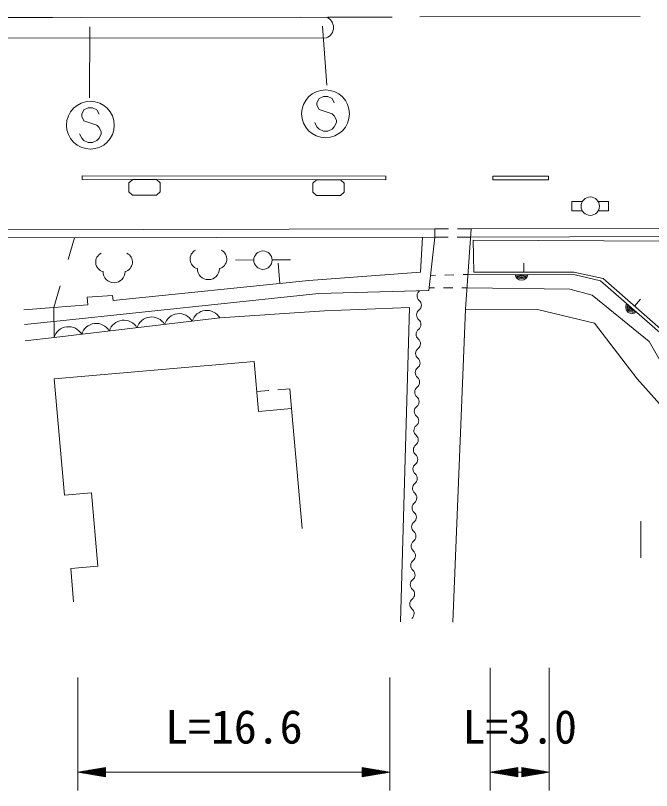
# Model space of a CAD drawing. Units: millimetres, scale not verified. Extents: x 40000 to 680000, y 20000 to 380000.
# Drawn here: x 404880 to 439503, y 247407 to 289565 of the extents above; entities that cross this region are included whole.
import ezdxf
from ezdxf.enums import TextEntityAlignment as Align

# ---------------------------------------------------------------- set-up
doc = ezdxf.new("R2010")
doc.units = ezdxf.units.MM
doc.header["$LTSCALE"] = 1000
doc.linetypes.add('CHAIN', pattern=[18.5, 12, -1.5, 3.5, -1.5])
for name, color, linetype, lineweight in [('M-BGD', 7, 'Continuous', 13), ('M-BGD-EXST', 7, 'Continuous', 13), ('M-BMK', 2, 'CHAIN', 13), ('M-STR-HTXT', 7, 'Continuous', 13), ('M-STR-STRC', 7, 'Continuous', 13), ('M-STR-STRD', 7, 'Continuous', 13)]:
    doc.layers.add(name, color=color, linetype=linetype, lineweight=lineweight)
doc.styles.add('ＭＳ ゴシック', font='')
doc.styles.get('ＭＳ ゴシック').set_extended_font_data('MS Gothic')

msp = doc.modelspace()

# ---------------------------------------------------------------- linework, layer by layer
at = {"layer": 'M-BGD'}
for p, q in [((411059, 280461), (411058, 279978)), ((411259, 280646), (411059, 280461)), ((411259, 280646), (412561, 280644)), ((412561, 280644), (412761, 280458)), ((412761, 280458), (412760, 279975)), ((421075, 280442), (421074, 279959)), ((421275, 280627), (421075, 280442)), ((421275, 280627), (422577, 280625)), ((422577, 280625), (422777, 280439)), ((422777, 280439), (422776, 279956)), ((411258, 279792), (411058, 279978)), ((412560, 279789), (412760, 279975)), ((421274, 279773), (421074, 279959)), ((422575, 279771), (422776, 279956)), ((411258, 279792), (412560, 279789)), ((421274, 279773), (422575, 279771)), ((390766, 277890), (427700, 277957)), ((428443, 277958), (427700, 277957)), ((427700, 277957), (427701, 277507)), ((429685, 277961), (428943, 277959)), ((429685, 277961), (476916, 278063)), ((400339, 277458), (427701, 277507)), ((408098, 277471), (407746, 276295)), ((427701, 277507), (428427, 277508)), ((428927, 277509), (429653, 277511)), ((429653, 277511), (476917, 277613)), ((429803, 277343), (440576, 277291)), ((417851, 276261), (416851, 276269)), ((418851, 276265), (419850, 276281)), ((419261, 274982), (419186, 276097)), ((432548, 275594), (432548, 276094)), ((427744, 275435), (427478, 275428)), ((428744, 275459), (428244, 275447)), ((429510, 275477), (429244, 275471)), ((407317, 274858), (406966, 273682)), ((427682, 274754), (427405, 274756)), ((428682, 274748), (428182, 274751)), ((429458, 274744), (429182, 274745)), ((438582, 273758), (438912, 274134)), ((405340, 273553), (406966, 273682)), ((406966, 273682), (406979, 272047)), ((405376, 272748), (406972, 272920)), ((416007, 273110), (406979, 272047)), ((405414, 271875), (406979, 272047)), ((417874, 270752), (406991, 269807)), ((417874, 270752), (418111, 268026)), ((406991, 269807), (407540, 263480)), ((418017, 269106), (418669, 269163)), ((419167, 269206), (419819, 269263)), ((419913, 268182), (419819, 269263)), ((418111, 268026), (419913, 268182)), ((419913, 268182), (420480, 261657)), ((407540, 263480), (409012, 263608)), ((409012, 263608), (409359, 259616)), ((438930, 262056), (438930, 260056)), ((409359, 259616), (407887, 259488)), ((407887, 259488), (408044, 257678))]:
    msp.add_line(p, q, dxfattribs=at)
for points in [[(429685, 277961), (429377, 273590), (428685, 256564)], [(406966, 273682), (408820, 273827), (408789, 274235), (410168, 274329), (410199, 274063), (420855, 275144), (426935, 275606), (427044, 277505)], [(427701, 277507), (427389, 274603), (421387, 274446), (406972, 272920)], [(440576, 277291), (440611, 272376), (440296, 272254), (436868, 275262), (435271, 275594), (429826, 275594), (429803, 277343)], [(429510, 275477), (435342, 275456), (436720, 275128), (440106, 272196), (441989, 268601), (443013, 267526), (445199, 267059), (448270, 268133), (455473, 269441), (471901, 275033), (473435, 275297), (475097, 275274), (476849, 274541)], [(429458, 274744), (435048, 274674), (436270, 274345), (439373, 271830), (441582, 267951), (443533, 266576), (445414, 266083), (451337, 261922), (455403, 260277), (465416, 259748), (470235, 258596)], [(416007, 273110), (421701, 273506), (426323, 273679), (425838, 256590)], [(429377, 273590), (433301, 273575), (436394, 272824), (438722, 269800), (440413, 267910), (443480, 265769), (449264, 262833), (451681, 260341), (449352, 257568)]]:
    msp.add_lwpolyline(points, dxfattribs=at)
msp.add_circle((418351, 276257), 500, dxfattribs=at)
for centre, radius, start, end in [((409781, 276150), 536, 116.087, 255.3342), ((410710, 276150), 536, 284.6658, 63.913), ((414919, 276317), 536, 116.087, 255.3342), ((415848, 276317), 536, 284.6658, 63.913), ((415384, 275798), 600, 180, 360), ((410246, 275631), 600, 180, 360), ((432426, 275521), 354, 188.5883, 350.9935), ((432426, 275521), 283, 190.8123, 348.7694), ((432426, 275521), 212, 194.5587, 345.0231), ((432426, 275521), 142, 202.2704, 337.3114), ((432426, 275521), 100, 212.5881, 326.9937), ((432426, 275521), 100, 212.5881, 326.9937), ((427075, 274323), 337, 127.6607, 229.6486), ((426638, 273808), 337, 307.6607, 49.6486), ((438449, 273703), 354, 147.9156, 310.3208), ((438449, 273703), 283, 150.1396, 308.0967), ((438449, 273703), 212, 153.886, 304.3504), ((438449, 273703), 142, 161.5977, 296.6387), ((438449, 273703), 100, 171.9154, 286.321), ((438449, 273703), 100, 171.9154, 286.321), ((413788, 272523), 824, 29.86, 163.5643), ((415292, 272700), 824, 29.86, 163.5643), ((427050, 273274), 337, 127.6607, 229.6486), ((409273, 271991), 824, 29.86, 163.5643), ((410778, 272168), 824, 29.86, 163.5643), ((412283, 272345), 824, 29.86, 163.5643), ((426614, 272760), 337, 307.6607, 49.6486), ((407769, 271814), 824, 29.86, 163.5643), ((427026, 272226), 337, 127.6607, 229.6486), ((426589, 271712), 337, 307.6607, 49.6486), ((427001, 271178), 337, 127.6607, 229.6486), ((426564, 270664), 337, 307.6607, 49.6486), ((426977, 270130), 337, 127.6607, 229.6486), ((426540, 269616), 337, 307.6607, 49.6486), ((426952, 269082), 337, 127.6607, 229.6486), ((426515, 268568), 337, 307.6607, 49.6486), ((426927, 268034), 337, 127.6607, 229.6486), ((426491, 267520), 337, 307.6607, 49.6486), ((426903, 266986), 337, 127.6607, 229.6486), ((426466, 266472), 337, 307.6607, 49.6486), ((426878, 265938), 337, 127.6607, 229.6486), ((426441, 265423), 337, 307.6607, 49.6486), ((426853, 264889), 337, 127.6607, 229.6486), ((426417, 264375), 337, 307.6607, 49.6486), ((426829, 263841), 337, 127.6607, 229.6486), ((426392, 263327), 337, 307.6607, 49.6486), ((426804, 262793), 337, 127.6607, 229.6486), ((426367, 262279), 337, 307.6607, 49.6486), ((426780, 261745), 337, 127.6607, 229.6486), ((426343, 261231), 337, 307.6607, 49.6486), ((426755, 260697), 337, 127.6607, 229.6486), ((426318, 260183), 337, 307.6607, 49.6486), ((426730, 259649), 337, 127.6607, 229.6486), ((426294, 259135), 337, 307.6607, 49.6486), ((426706, 258601), 337, 127.6607, 229.6486), ((426269, 258087), 337, 307.6607, 49.6486), ((426681, 257553), 337, 127.6607, 229.6486), ((426244, 257038), 337, 307.6607, 49.6486)]:
    msp.add_arc(centre, radius, start, end, dxfattribs=at)
at = {"layer": 'M-BGD-EXST'}
for p, q in [((435735, 279442), (435168, 279442)), ((435168, 279442), (435168, 278942)), ((436601, 279442), (437168, 279442)), ((437168, 279442), (437168, 278942)), ((435168, 278942), (435735, 278942)), ((437168, 278942), (436601, 278942))]:
    msp.add_line(p, q, dxfattribs=at)
msp.add_circle((436168, 279192), 500, dxfattribs=at)
at = {"layer": 'M-BMK'}
msp.add_line((371392, 289381), (469995, 289565), dxfattribs=at)
at = {"layer": 'M-STR-HTXT'}
for p, q in [((430722, 254083), (430722, 247407)), ((433939, 254083), (433939, 247407)), ((408275, 253559), (408275, 247407)), ((425260, 253559), (425260, 247407)), ((408275, 248407), (409775, 248657)), ((408275, 248407), (409775, 248157)), ((408275, 248407), (409775, 248407)), ((409775, 248457), (408575, 248457)), ((409775, 248357), (408575, 248357)), ((408875, 248507), (409775, 248507)), ((409775, 248557), (409175, 248557)), ((409475, 248607), (409775, 248607)), ((409775, 248157), (409775, 248657)), ((409775, 248407), (423760, 248407)), ((425260, 248407), (423760, 248657)), ((423760, 248657), (423760, 248157)), ((424060, 248607), (423760, 248607)), ((423760, 248557), (424360, 248557)), ((424660, 248507), (423760, 248507)), ((423760, 248457), (424960, 248457)), ((425260, 248407), (423760, 248157)), ((425260, 248407), (423760, 248407)), ((423760, 248357), (424960, 248357)), ((430722, 248407), (432222, 248657)), ((430722, 248407), (432222, 248157)), ((430722, 248407), (432222, 248407)), ((432222, 248457), (431022, 248457)), ((432222, 248357), (431022, 248357)), ((431322, 248507), (432222, 248507)), ((432222, 248557), (431622, 248557)), ((431922, 248607), (432222, 248607)), ((432222, 248157), (432222, 248657)), ((432222, 248407), (432439, 248407)), ((433939, 248407), (432439, 248657)), ((432439, 248657), (432439, 248157)), ((432739, 248607), (432439, 248607)), ((432439, 248557), (433039, 248557)), ((433339, 248507), (432439, 248507)), ((432439, 248457), (433639, 248457)), ((433939, 248407), (432439, 248157)), ((433939, 248407), (432439, 248407)), ((432439, 248357), (433639, 248357)), ((408875, 248307), (409775, 248307)), ((409775, 248257), (409175, 248257)), ((409475, 248207), (409775, 248207)), ((424660, 248307), (423760, 248307)), ((423760, 248257), (424360, 248257)), ((424060, 248207), (423760, 248207)), ((431322, 248307), (432222, 248307)), ((432222, 248257), (431622, 248257)), ((431922, 248207), (432222, 248207)), ((433339, 248307), (432439, 248307)), ((432439, 248257), (433039, 248257)), ((432739, 248207), (432439, 248207))]:
    msp.add_line(p, q, dxfattribs=at)
at = {"layer": 'M-STR-STRC'}
for p, q in [((408935, 288949), (408912, 285091)), ((421593, 288993), (421837, 285778)), ((421403, 285045), (421285, 284809)), ((421639, 285163), (421403, 285045)), ((421876, 285163), (421639, 285163)), ((422112, 285045), (421876, 285163)), ((422230, 284809), (422112, 285045)), ((421285, 284809), (421285, 284690)), ((421285, 284690), (421403, 284454)), ((408603, 284426), (408485, 284189)), ((408485, 284189), (408485, 284071)), ((408839, 284544), (408603, 284426)), ((409076, 284544), (408839, 284544)), ((409312, 284426), (409076, 284544)), ((409430, 284189), (409312, 284426)), ((421403, 284454), (422112, 284218)), ((422112, 284218), (422230, 284100)), ((408485, 284071), (408603, 283835)), ((408603, 283835), (409312, 283598)), ((421285, 283509), (421167, 283745)), ((422230, 284100), (422349, 283863)), ((422349, 283745), (422230, 283509)), ((422349, 283863), (422349, 283745)), ((409312, 283598), (409430, 283480)), ((409430, 283480), (409548, 283244)), ((421403, 283390), (421285, 283509)), ((421639, 283272), (421403, 283390)), ((422112, 283390), (421876, 283272)), ((422230, 283509), (422112, 283390)), ((408485, 282889), (408367, 283126)), ((408603, 282771), (408485, 282889)), ((409430, 282889), (409312, 282771)), ((409548, 283126), (409430, 282889)), ((409548, 283244), (409548, 283126)), ((421876, 283272), (421639, 283272)), ((408839, 282653), (408603, 282771)), ((409076, 282653), (408839, 282653)), ((409312, 282771), (409076, 282653))]:
    msp.add_line(p, q, dxfattribs=at)
for centre in [(421758, 284218), (408957, 283598)]:
    msp.add_circle(centre, 1300, dxfattribs=at)
at = {"layer": 'M-STR-STRD'}
for p, q in [((391158, 289445), (421808, 289475)), ((311102, 288234), (421809, 288343)), ((408518, 280851), (408517, 280651)), ((408518, 280851), (425043, 280820)), ((425043, 280820), (425043, 280620)), ((430861, 280820), (433894, 280820)), ((430861, 280820), (430861, 280620)), ((433894, 280820), (433894, 280620)), ((408517, 280651), (425043, 280620)), ((430861, 280620), (433894, 280620))]:
    msp.add_line(p, q, dxfattribs=at)
msp.add_arc((421579, 288909), 611, 292.1493, 67.9635, dxfattribs=at)

# ---------------------------------------------------------------- texts
at = {"layer": 'M-STR-HTXT', "style": 'ＭＳ ゴシック'}
for s, p in [('L=16.6', (416767, 249407)), ('L=3.0', (432330, 249407))]:
    msp.add_text(s, height=1833, dxfattribs=at).set_placement(p, align=Align.BOTTOM_CENTER)

doc.saveas('drawing.dxf')
